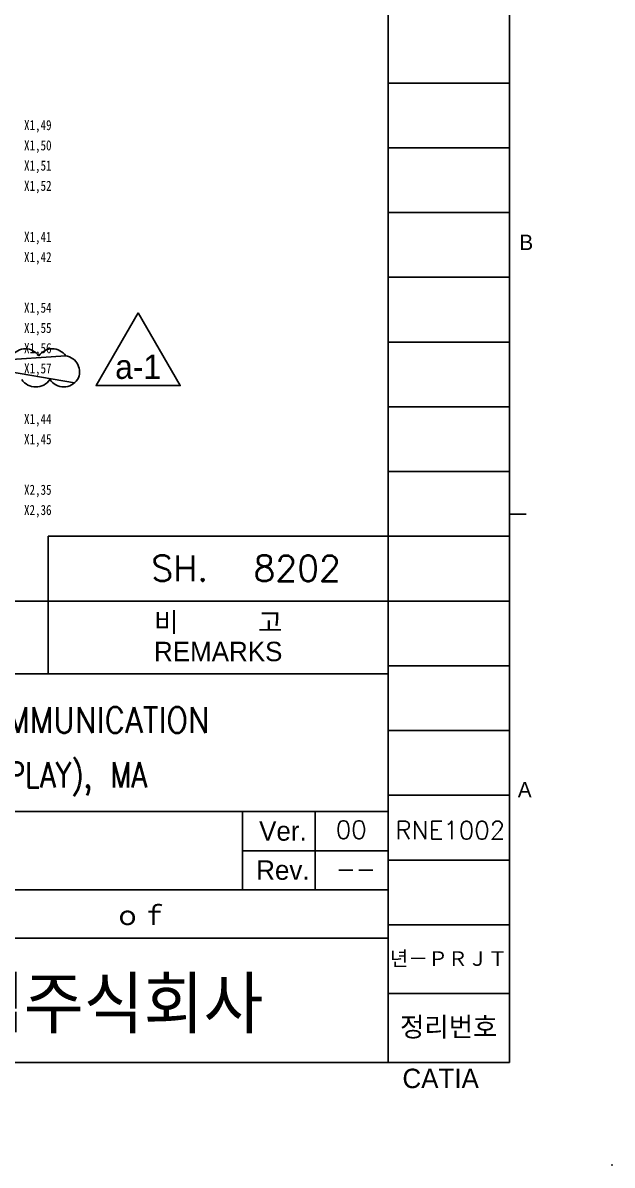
# Model space of a CAD drawing. Header units: millimetres. Extents: x 1677 to 2236, y -507 to -75.
# Drawn here: x 2163.2 to 2236, y -506.5 to -365.4 of the extents above; entities that cross this region are included whole.
import ezdxf
from ezdxf.enums import TextEntityAlignment as Align

# ---------------------------------------------------------------- set-up
doc = ezdxf.new("R2010")
doc.units = ezdxf.units.MM
doc.layers.add('4', color=4, linetype='Continuous', lineweight=18)
doc.layers.add('TEXT', color=7, linetype='Continuous', lineweight=15)
doc.layers.add('SHEET', color=3, linetype='Continuous')
doc.styles.add('CI', font='romand.shx', dxfattribs={"bigfont": 'whgdtxt.shx'})
doc.styles.add('ROMANS', font='txt', dxfattribs={"height": 0.2})
doc.styles.get("Standard").update_dxf_attribs({"font": 'txt.shx', "bigfont": 'whgtxt.shx'})
doc.styles.add('굴림', font='')
doc.styles.get('굴림').set_extended_font_data('Gulim')

msp = doc.modelspace()

# ---------------------------------------------------------------- linework, layer by layer
at = {"color": 5, "linetype": 'Continuous'}
for p, q in [((2208.31, -493.8), (2208.31, -87.4)), ((2223.31, -493.8), (2223.31, -87.4)), ((2208.31, -380.8), (2223.31, -380.8)), ((2208.31, -396.8), (2223.31, -396.8)), ((2208.31, -412.8), (2223.31, -412.8)), ((2208.31, -428.8), (2223.31, -428.8)), ((2029.81, -436.8), (2208.31, -436.8)), ((2029.81, -445.8), (2208.31, -445.8)), ((2208.31, -444.8), (2223.31, -444.8)), ((2208.31, -460.8), (2223.31, -460.8)), ((2208.31, -476.8), (2223.31, -476.8)), ((1689.91, -493.8), (2223.31, -493.8))]:
    msp.add_line(p, q, dxfattribs=at)
at = {"color": 6, "linetype": 'Continuous'}
for p, q in [((2208.31, -372.8), (2223.31, -372.8)), ((2208.31, -388.8), (2223.31, -388.8)), ((2208.31, -404.8), (2223.31, -404.8)), ((2208.31, -420.8), (2223.31, -420.8)), ((2223.31, -426.07), (2225.36, -426.07)), ((2166.31, -436.8), (2166.31, -428.8)), ((2208.31, -428.8), (2166.31, -428.8)), ((2166.31, -445.8), (2166.31, -436.8)), ((2208.31, -436.8), (2223.31, -436.8)), ((2208.31, -452.8), (2223.31, -452.8)), ((2092.81, -462.82), (2208.31, -462.82)), ((2190.31, -472.47), (2190.31, -462.82)), ((2199.31, -472.47), (2199.31, -462.82)), ((2190.31, -467.65), (2208.31, -467.65)), ((2208.31, -468.8), (2223.31, -468.8)), ((2092.81, -472.47), (2208.31, -472.47)), ((2188.31, -472.47), (2193.31, -472.47)), ((2067.81, -478.47), (2208.31, -478.47)), ((2208.31, -485.3), (2223.31, -485.3))]:
    msp.add_line(p, q, dxfattribs=at)
at = {"color": 1}
for p, q in [((2168.46, -406.5), (2143.02, -408.24)), ((2144.06, -405.41), (2169.55, -409.85))]:
    msp.add_line(p, q, dxfattribs=at)
msp.add_lwpolyline([(2163.02, -409.44, 0.520567), (2166.5, -409.44, 0.520567), (2166.5, -409.44, 0.520567), (2169.93, -409.44, 0.520567), (2169.93, -409.44, 0.520567), (2168.46, -406.5, 0.520567), (2168.46, -406.5, 0.520567), (2165.14, -406.5, 0.520567), (2165.14, -406.5, 0.520567), (2161.82, -406.5, 0.520567)], format="xyb", dxfattribs=at)
at = {"color": 0}
msp.add_point((2236.01, -506.5), dxfattribs=at)
at = {"layer": 'SHEET', "color": 1}
msp.add_lwpolyline([(2177.41, -401.18), (2172.21, -410.18), (2182.61, -410.18)], close=True, dxfattribs=at)

# ---------------------------------------------------------------- texts
at = {"color": 7, "linetype": 'Continuous'}
for s, height, p in [('SH.  8202', 3.15, (2179.04, -434.34)), ('00', 2.231, (2201.84, -466.17)), ('RNE1002', 2.231, (2209.21, -466.23)), ('--', 2.231, (2201.84, -471))]:
    msp.add_text(s, height=height, dxfattribs=at).set_placement(p)
for s, width, p in [('VEHICLE SCHEMATIC, COMMUNICATION', 0.9, (2114, -453.08)), ('(INTERIOR & EXTERIOR DISPLAY), MA', 0.8, (2114.24, -459.85))]:
    msp.add_text(s, height=3.15, dxfattribs=dict(at, width=width)).set_placement(p)
at = {"style": 'CI'}
msp.add_text('현대로템주식회사', height=7, dxfattribs=at).set_placement((2133.66, -490.22))
at = {"color": 4, "attachment_point": 5, "style": 'ROMANS'}
for s, insert, char_height in [('{\\fﾱﾼﾸﾲￃﾼ|b0|i0|c129|p49;B }', (2225.4, -392.48), 1.9), ('{\\fﾱﾼﾸﾲￃﾼ|b0|i0|c129|p49;비\u3000\u3000\u3000고 }', (2187.31, -439.55), 2.4), ('{\\fﾱﾼﾸﾲￃﾼ|b0|i0|c129|p49;REMARKS }', (2187.31, -443.05), 2.4), ('{\\fﾱﾼﾸﾲￃﾼ|b0|i0|c129|p49;A }', (2225.2, -460.09), 1.9), ('{\\fﾱﾼﾸﾲￃﾼ|b0|i0|c129|p49;Ver. }', (2195.31, -465.23), 2.4), ('{\\fﾱﾼﾸﾲￃﾼ|b0|i0|c129|p49;Rev. }', (2195.31, -470.06), 2.4), ('{\\fﾱﾼﾸﾲￃﾼ|b0|i0|c129|p49;ｏｆ }', (2177.74, -475.66), 2.4), ('{\\fNew Gulim|b0|i0|c129|p18;\\H0.75x;년－ＰＲＪＴ\\fﾱﾼﾸﾲￃﾼ|b0|i0|c129|p49;\\H1.333x; }', (2215.81, -481.05), 2.4), ('{\\fNew Gulim|b0|i0|c129|p18;정리번호 }', (2215.81, -489.55), 2.4), ('{\\fﾱﾼﾸﾲￃﾼ|b0|i0|c129|p49;CATIA }', (2214.81, -495.8), 2.4)]:
    msp.add_mtext(s, dxfattribs=dict(at, insert=insert, char_height=char_height))
at = {"layer": '4', "style": '굴림'}
msp.add_text('a-1', height=3, dxfattribs=at).set_placement((2177.41, -407.85), align=Align.MIDDLE_CENTER)
at = {"layer": 'TEXT', "style": 'ROMANS', "width": 0.8}
for s, p in [('X1,49', (2166.71, -377.99)), ('X1,50', (2166.71, -380.49)), ('X1,51', (2166.71, -382.99)), ('X1,52', (2166.71, -385.49)), ('X1,41', (2166.71, -391.8)), ('X1,42', (2166.71, -394.3)), ('X1,54', (2166.71, -400.55)), ('X1,55', (2166.71, -403.05)), ('X1,56', (2166.71, -405.55)), ('X1,57', (2166.71, -408.05)), ('X1,44', (2166.71, -414.3)), ('X1,45', (2166.71, -416.8)), ('X2,35', (2166.71, -423.05)), ('X2,36', (2166.71, -425.55))]:
    msp.add_text(s, height=1.25, dxfattribs=at).set_placement(p, align=Align.MIDDLE_RIGHT)

doc.saveas('drawing.dxf')
